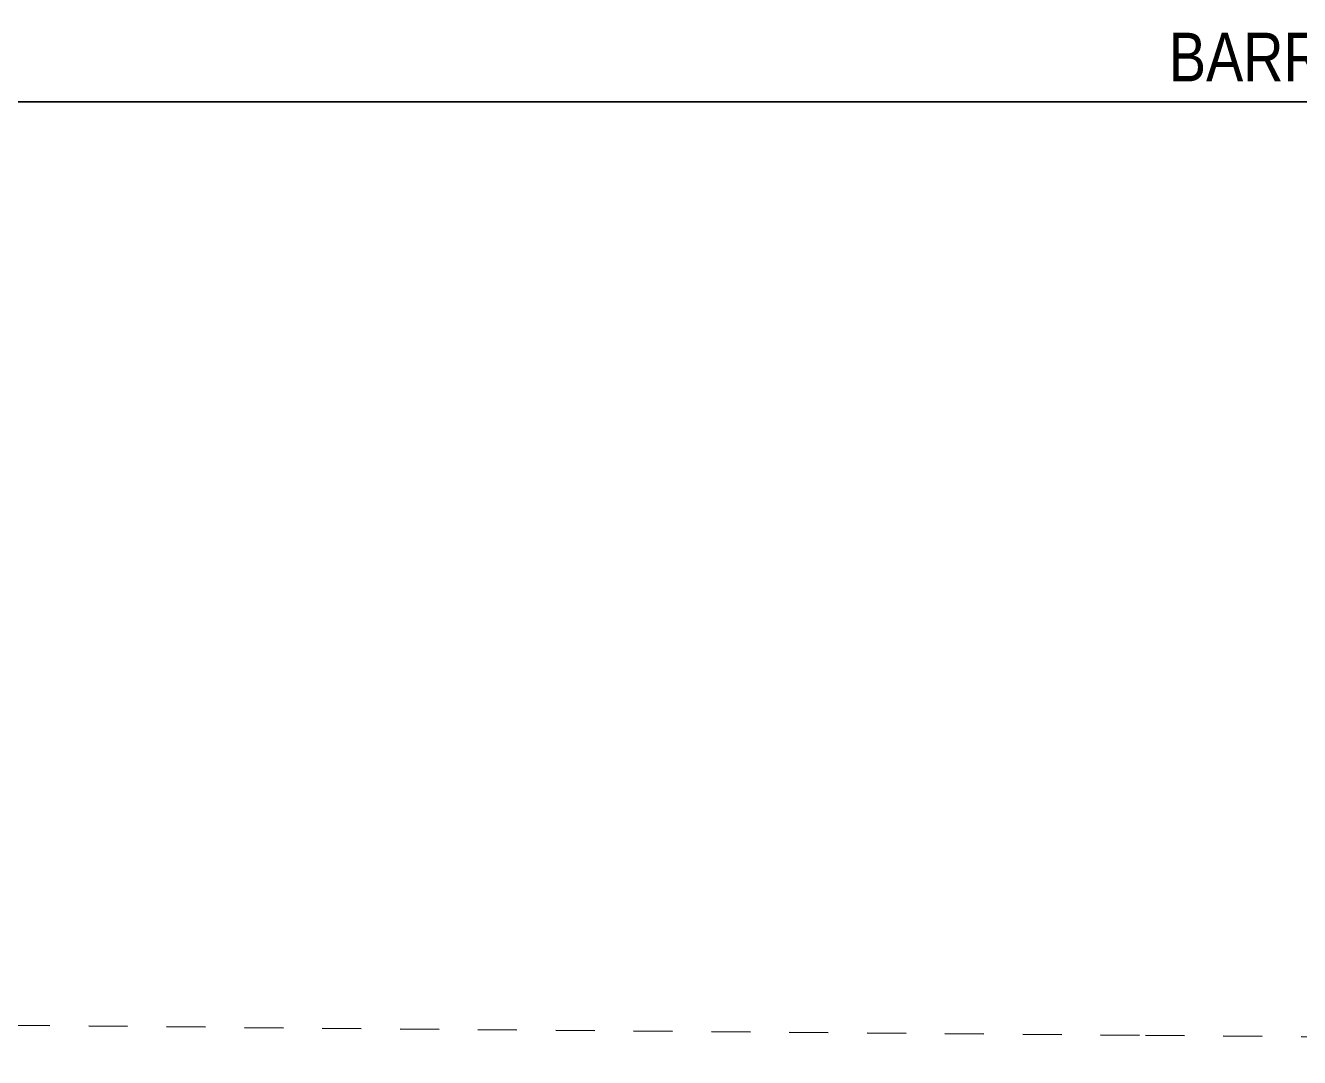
# Model space of a CAD drawing. Header units: metres. Extents: x 0 to 258, y 3 to 25.
# Drawn here: x 184.477 to 187.75, y 22.071 to 24.723 of the extents above; entities that cross this region are included whole.
import ezdxf

# ---------------------------------------------------------------- set-up
doc = ezdxf.new("R2010")
doc.units = ezdxf.units.M
doc.linetypes.add('JacobsDash', pattern=[0.0045, 0.003, -0.0015])
doc.layers.get('Defpoints').update_dxf_attribs({"color": 41})
doc.layers.add('A-ANNO-DIMS', color=7, linetype='Continuous', lineweight=9)
doc.layers.add('A-DETL', color=7, linetype='Continuous', lineweight=13)
doc.styles.add('Arial Narrow_2', font='ARIALN.TTF', dxfattribs={"height": 0.125})
doc.dimstyles.new('Dimension_Standard_T_REO', dxfattribs={"dimscale": 0.3048, "dimtxt": 0.127929, "dimasz": 0.410105, "dimexe": 0.492126, "dimexo": 0.0625, "dimgap": 0.164042, "dimtad": 1, "dimdec": 0, "dimlfac": 1000, "dimzin": 0, "dimdsep": 46, "dimtxsty": 'Arial Narrow_2', "dimsah": 1, "dimcen": 0.09, "dimaunit": 1, "dimadec": 4, "dimazin": 0, "dimtfac": 1, "dimtdec": 4, "dimtix": 1, "dimtmove": 0, "dimatfit": 3, "dimfxl": 0.492126, "dimfxlon": 1, "dimtvp": 1, "dimtolj": 1, "dimtzin": 0, "dimlwd": 25, "dimlwe": 25, "dimarcsym": 2})

# ---------------------------------------------------------------- blocks, each defined once
blk = doc.blocks.new('DIMBLOCK43-Section 202 ANNOTATION')
at = {"layer": 'A-ANNO-DIMS', "color": 0, "lineweight": 25, "transparency": 16777216}
for p, q in [((168.7299, 23.8523), (168.7299, 24.6768)), ((207.4361, 23.568), (207.4361, 24.6768)), ((207.3111, 24.5268), (168.8549, 24.5268))]:
    blk.add_line(p, q, dxfattribs=at)
at = {"layer": 'A-ANNO-DIMS', "color": 0, "transparency": 16777216}
for points in [[(168.8549, 24.5477), (168.8549, 24.506), (168.7299, 24.5268)], [(207.3111, 24.5477), (207.3111, 24.506), (207.4361, 24.5268)]]:
    blk.add_solid(points, dxfattribs=at)
at = {"layer": 'Defpoints', "color": 0, "transparency": 16777216}
for p in [(168.7299, 24.5268), (168.7299, 23.8333), (207.4361, 23.5489)]:
    blk.add_point(p, dxfattribs=at)
at = {"layer": 'A-ANNO-DIMS', "color": 0, "lineweight": 25, "transparency": 16777216, "insert": (188.083, 24.6407), "char_height": 0.125, "width": 1.605812, "attachment_point": 5, "style": 'Arial Narrow_2'}
blk.add_mtext('\\A1;BARRIER TYPE - 01', dxfattribs=at)

msp = doc.modelspace()

# ---------------------------------------------------------------- linework, layer by layer
at = {"layer": 'A-DETL', "color": 8, "linetype": 'JacobsDash', "lineweight": 9, "true_color": 0x808080}
for p, q in [((184.2395, 22.1559), (187.3544, 22.1289)), ((187.3544, 22.1289), (194.0641, 22.0714))]:
    msp.add_line(p, q, dxfattribs=at)

# ---------------------------------------------------------------- dimensions: what is measured, and where the dimension line sits
at = {"layer": 'A-ANNO-DIMS', "lineweight": 25}
dim = msp.add_linear_dim(base=(168.7299, 24.5268), p1=(207.4361, 23.5489), p2=(168.7299, 23.8333), text='BARRIER TYPE - 01', dimstyle='Dimension_Standard_T_REO', override={"dimpost": '<>', "dimfxl": 38.707244}, dxfattribs=at)
dim.commit()
dim.dimension.update_dxf_attribs({"geometry": 'DIMBLOCK43-Section 202 ANNOTATION', "text_midpoint": (188.083, 24.6407)})

doc.saveas('drawing.dxf')
